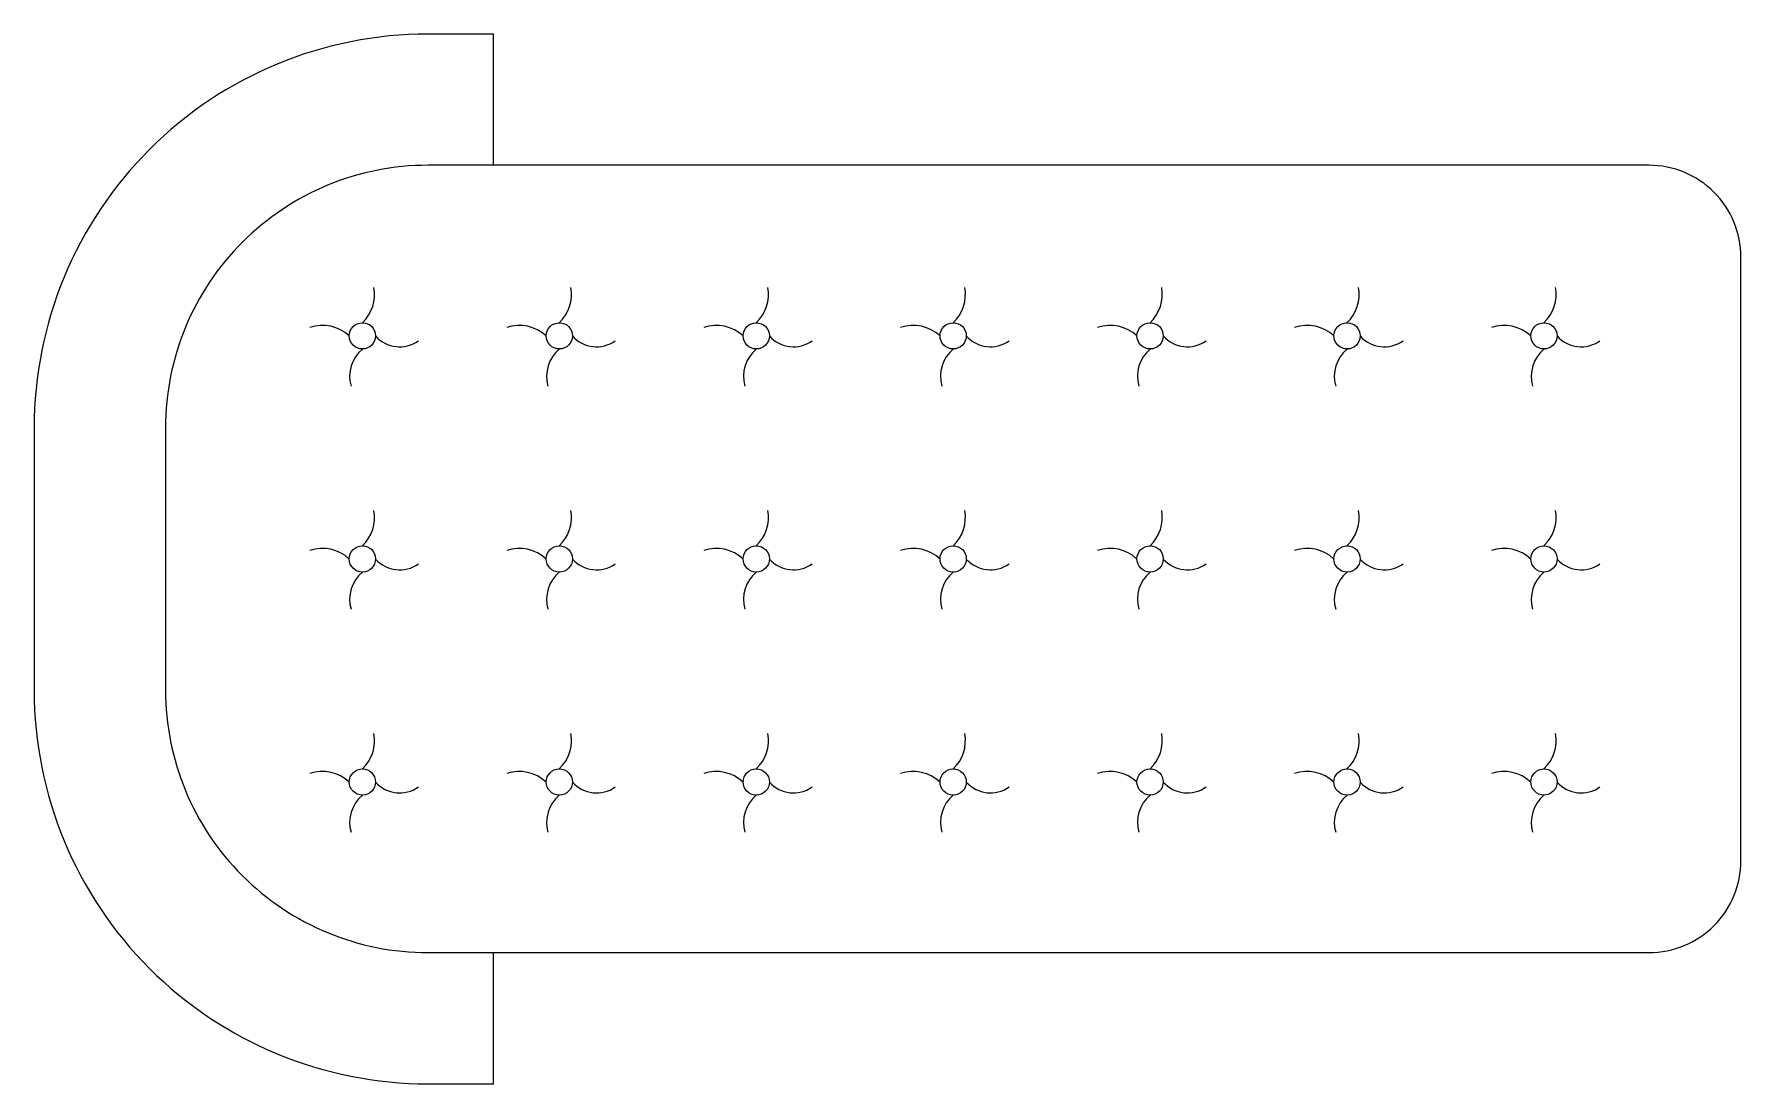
# Model space of a CAD drawing. Extents: x 0.21 to 1.51, y 9.53 to 10.33.
import ezdxf

# ---------------------------------------------------------------- set-up
doc = ezdxf.new("R2010")
doc.units = 0
doc.layers.get('0').update_dxf_attribs({"linetype": 'CONTINUOUS'})

msp = doc.modelspace()

# ---------------------------------------------------------------- linework, layer by layer
at = {"color": 0}
msp.add_lwpolyline([(1.4393, 10.2324), (0.5592, 10.2324), (0.5592, 10.3324), (0.5093, 10.3324, 0.414214), (0.2093, 10.0324), (0.2093, 9.8324, 0.414214), (0.5093, 9.5324), (0.5592, 9.5324), (0.5592, 9.6324), (1.4393, 9.6324, 0.414214), (1.5093, 9.7024), (1.5093, 10.1624, 0.414214)], format="xyb", close=True, dxfattribs=at)
for points in [[(0.5592, 10.2324), (0.5396, 10.2324), (0.5093, 10.2324, 0.414214), (0.3093, 10.0324), (0.3093, 9.8324, 0.414214), (0.5093, 9.6324), (0.5592, 9.6324)], [(0.4593, 9.7724, 0.255279), (0.4681, 9.7993, 0.255279)]]:
    msp.add_lwpolyline(points, format="xyb", dxfattribs=at)
for centre in [(0.4593, 10.1024), (0.6093, 10.1024), (0.7593, 10.1024), (0.9093, 10.1024), (1.0593, 10.1024), (1.2093, 10.1024), (1.3593, 10.1024), (0.4593, 9.9324), (0.6093, 9.9324), (0.7593, 9.9324), (0.9093, 9.9324), (1.0593, 9.9324), (1.2093, 9.9324), (1.3593, 9.9324), (0.4593, 9.7624), (0.6093, 9.7624), (0.7593, 9.7624), (0.9093, 9.7624), (1.0593, 9.7624), (1.2093, 9.7624), (1.3593, 9.7624)]:
    msp.add_circle(centre, 0.01, dxfattribs=at)
for centre, radius, start, end in [((0.439, 10.134), 0.0296, 313.1717, 10.454), ((0.589, 10.134), 0.0296, 313.1717, 10.454), ((0.739, 10.134), 0.0296, 313.1717, 10.454), ((0.889, 10.134), 0.0296, 313.1717, 10.454), ((1.039, 10.134), 0.0296, 313.1717, 10.454), ((1.189, 10.134), 0.0296, 313.1717, 10.454), ((1.339, 10.134), 0.0296, 313.1717, 10.454), ((0.4288, 10.0804), 0.03, 46.9814, 108.5409), ((0.4877, 10.1188), 0.0247, 221.7927, 305.1618), ((0.5788, 10.0804), 0.03, 46.9814, 108.5409), ((0.6377, 10.1188), 0.0247, 221.7927, 305.1618), ((0.7288, 10.0804), 0.03, 46.9814, 108.5409), ((0.7877, 10.1188), 0.0247, 221.7927, 305.1618), ((0.8788, 10.0804), 0.03, 46.9814, 108.5409), ((0.9377, 10.1188), 0.0247, 221.7927, 305.1618), ((1.0288, 10.0804), 0.03, 46.9814, 108.5409), ((1.0877, 10.1188), 0.0247, 221.7927, 305.1618), ((1.1788, 10.0804), 0.03, 46.9814, 108.5409), ((1.2377, 10.1188), 0.0247, 221.7927, 305.1618), ((1.3288, 10.0804), 0.03, 46.9814, 108.5409), ((1.3877, 10.1188), 0.0247, 221.7927, 305.1618), ((0.4766, 10.0716), 0.027, 129.9404, 195.9944), ((0.6266, 10.0716), 0.027, 129.9404, 195.9944), ((0.7766, 10.0716), 0.027, 129.9404, 195.9944), ((0.9266, 10.0716), 0.027, 129.9404, 195.9944), ((1.0766, 10.0716), 0.027, 129.9404, 195.9944), ((1.2266, 10.0716), 0.027, 129.9404, 195.9944), ((1.3766, 10.0716), 0.027, 129.9404, 195.9944), ((0.439, 9.964), 0.0296, 313.1717, 10.454), ((0.589, 9.964), 0.0296, 313.1717, 10.454), ((0.739, 9.964), 0.0296, 313.1717, 10.454), ((0.889, 9.964), 0.0296, 313.1717, 10.454), ((1.039, 9.964), 0.0296, 313.1717, 10.454), ((1.189, 9.964), 0.0296, 313.1717, 10.454), ((1.339, 9.964), 0.0296, 313.1717, 10.454), ((0.4288, 9.9104), 0.03, 46.9814, 108.5409), ((0.4877, 9.9488), 0.0247, 221.7927, 305.1618), ((0.5788, 9.9104), 0.03, 46.9814, 108.5409), ((0.6377, 9.9488), 0.0247, 221.7927, 305.1618), ((0.7288, 9.9104), 0.03, 46.9814, 108.5409), ((0.7877, 9.9488), 0.0247, 221.7927, 305.1618), ((0.8788, 9.9104), 0.03, 46.9814, 108.5409), ((0.9377, 9.9488), 0.0247, 221.7927, 305.1618), ((1.0288, 9.9104), 0.03, 46.9814, 108.5409), ((1.0877, 9.9488), 0.0247, 221.7927, 305.1618), ((1.1788, 9.9104), 0.03, 46.9814, 108.5409), ((1.2377, 9.9488), 0.0247, 221.7927, 305.1618), ((1.3288, 9.9104), 0.03, 46.9814, 108.5409), ((1.3877, 9.9488), 0.0247, 221.7927, 305.1618), ((0.4766, 9.9016), 0.027, 129.9404, 195.9944), ((0.6266, 9.9016), 0.027, 129.9404, 195.9944), ((0.7766, 9.9016), 0.027, 129.9404, 195.9944), ((0.9266, 9.9016), 0.027, 129.9404, 195.9944), ((1.0766, 9.9016), 0.027, 129.9404, 195.9944), ((1.2266, 9.9016), 0.027, 129.9404, 195.9944), ((1.3766, 9.9016), 0.027, 129.9404, 195.9944), ((0.589, 9.794), 0.0296, 313.1717, 10.454), ((0.739, 9.794), 0.0296, 313.1717, 10.454), ((0.889, 9.794), 0.0296, 313.1717, 10.454), ((1.039, 9.794), 0.0296, 313.1717, 10.454), ((1.189, 9.794), 0.0296, 313.1717, 10.454), ((1.339, 9.794), 0.0296, 313.1717, 10.454), ((0.4288, 9.7404), 0.03, 46.9814, 108.5409), ((0.5788, 9.7404), 0.03, 46.9814, 108.5409), ((0.7288, 9.7404), 0.03, 46.9814, 108.5409), ((0.8788, 9.7404), 0.03, 46.9814, 108.5409), ((1.0288, 9.7404), 0.03, 46.9814, 108.5409), ((1.1788, 9.7404), 0.03, 46.9814, 108.5409), ((1.3288, 9.7404), 0.03, 46.9814, 108.5409), ((0.4766, 9.7316), 0.027, 129.9404, 195.9944), ((0.4877, 9.7788), 0.0247, 221.7927, 305.1618), ((0.6266, 9.7316), 0.027, 129.9404, 195.9944), ((0.6377, 9.7788), 0.0247, 221.7927, 305.1618), ((0.7766, 9.7316), 0.027, 129.9404, 195.9944), ((0.7877, 9.7788), 0.0247, 221.7927, 305.1618), ((0.9266, 9.7316), 0.027, 129.9404, 195.9944), ((0.9377, 9.7788), 0.0247, 221.7927, 305.1618), ((1.0766, 9.7316), 0.027, 129.9404, 195.9944), ((1.0877, 9.7788), 0.0247, 221.7927, 305.1618), ((1.2266, 9.7316), 0.027, 129.9404, 195.9944), ((1.2377, 9.7788), 0.0247, 221.7927, 305.1618), ((1.3766, 9.7316), 0.027, 129.9404, 195.9944), ((1.3877, 9.7788), 0.0247, 221.7927, 305.1618)]:
    msp.add_arc(centre, radius, start, end, dxfattribs=at)

doc.saveas('drawing.dxf')
